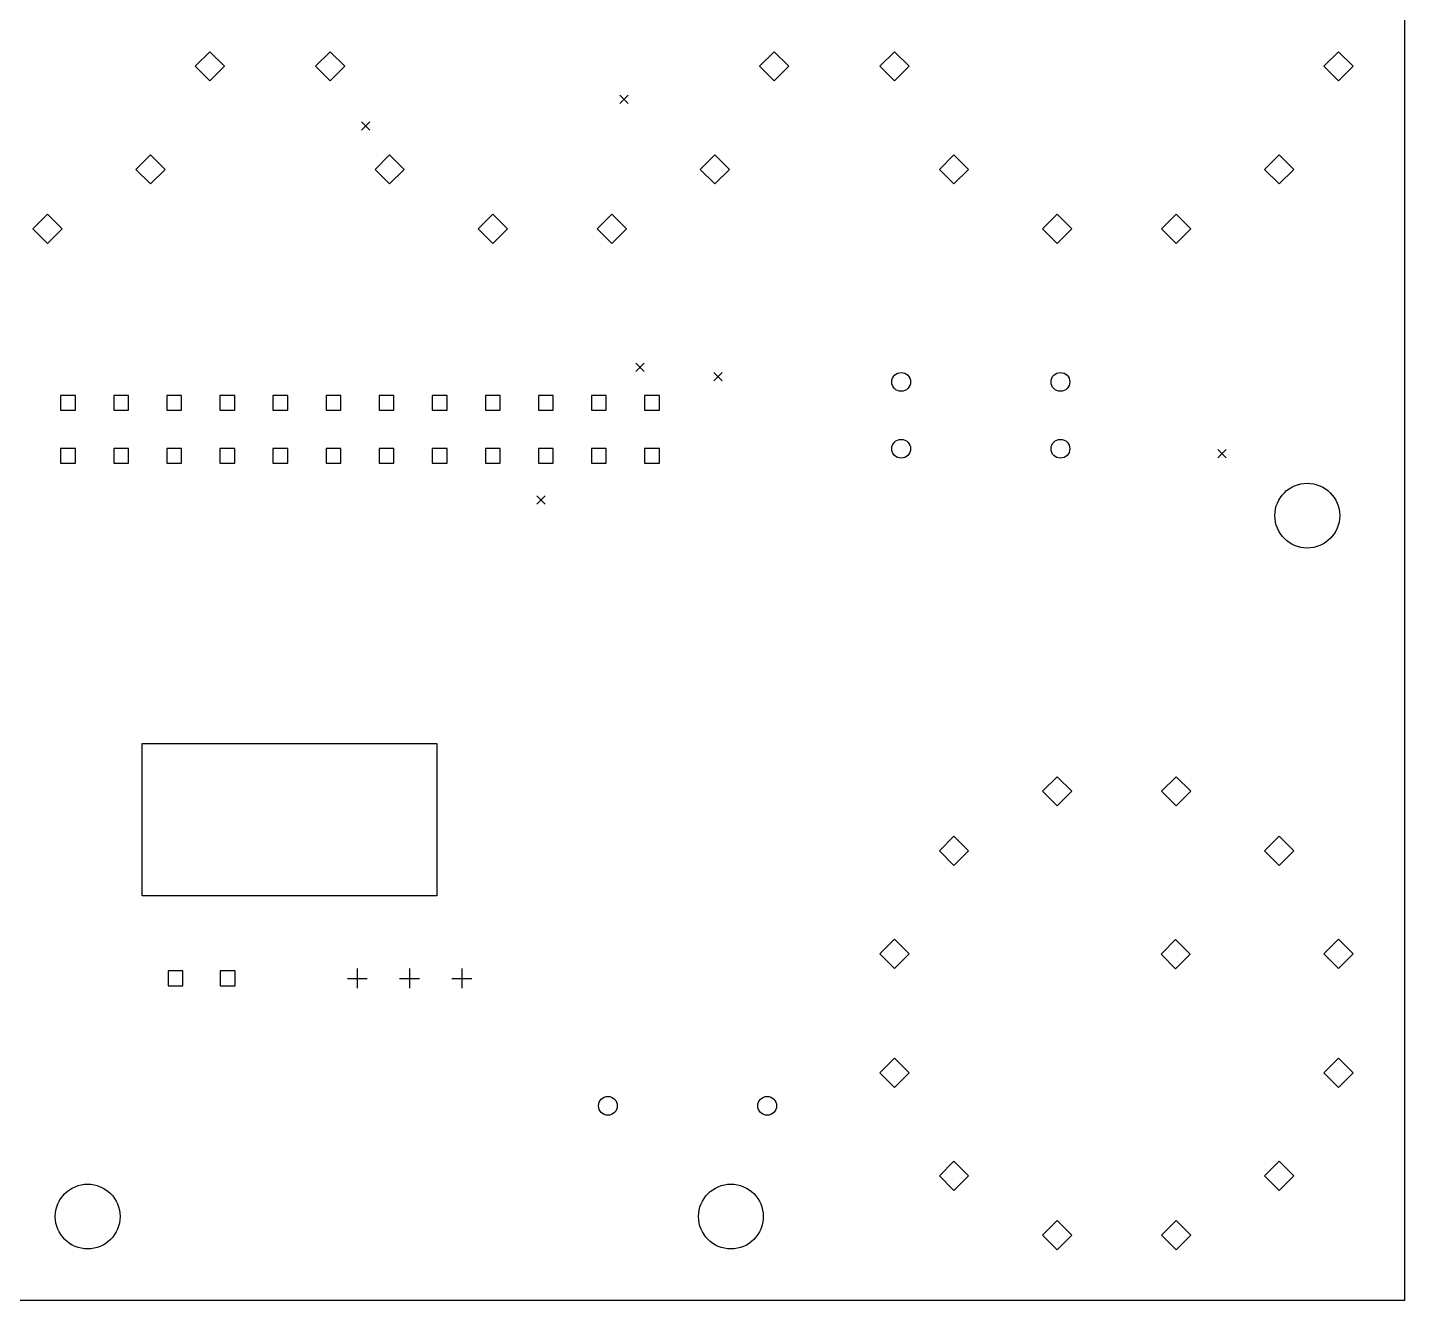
# Model space of a CAD drawing. Extents: x 18 to 145, y -73 to 84.
# Drawn here: x 79.5 to 145.4, y -54.8 to 6.2 of the extents above; entities that cross this region are included whole.
import ezdxf

# ---------------------------------------------------------------- set-up
doc = ezdxf.new("R2010")
doc.units = 0
doc.layers.add('BLACK', color=7, linetype='CONTINUOUS')

msp = doc.modelspace()

# ---------------------------------------------------------------- linework, layer by layer
at = {"layer": 'BLACK', "linetype": 'CONTINUOUS'}
for p, q in [((145.4, 83.6), (145.4, -54.768)), ((88.25, 5.006), (87.55, 4.306)), ((88.95, 4.306), (88.25, 5.006)), ((94, 5.006), (93.3, 4.306)), ((94.7, 4.306), (94, 5.006)), ((115.25, 5.006), (114.55, 4.306)), ((115.95, 4.306), (115.25, 5.006)), ((121, 5.006), (120.3, 4.306)), ((121.7, 4.306), (121, 5.006)), ((142.25, 5.006), (141.55, 4.306)), ((142.95, 4.306), (142.25, 5.006)), ((87.55, 4.306), (88.25, 3.606)), ((88.25, 3.606), (88.95, 4.306)), ((93.3, 4.306), (94, 3.606)), ((94, 3.606), (94.7, 4.306)), ((114.55, 4.306), (115.25, 3.606)), ((115.25, 3.606), (115.95, 4.306)), ((120.3, 4.306), (121, 3.606)), ((121, 3.606), (121.7, 4.306)), ((141.55, 4.306), (142.25, 3.606)), ((142.25, 3.606), (142.95, 4.306)), ((107.8567, 2.9224), (108.2567, 2.5224)), ((108.2567, 2.9224), (107.8567, 2.5224)), ((95.5073, 1.6421), (95.9073, 1.2421)), ((95.9073, 1.6421), (95.5073, 1.2421)), ((85.403, 0.075), (84.703, -0.625)), ((86.103, -0.625), (85.403, 0.075)), ((96.847, 0.075), (96.147, -0.625)), ((97.547, -0.625), (96.847, 0.075)), ((112.403, 0.075), (111.703, -0.625)), ((113.103, -0.625), (112.403, 0.075)), ((123.847, 0.075), (123.147, -0.625)), ((124.547, -0.625), (123.847, 0.075)), ((139.403, 0.075), (138.703, -0.625)), ((140.103, -0.625), (139.403, 0.075)), ((84.703, -0.625), (85.403, -1.325)), ((85.403, -1.325), (86.103, -0.625)), ((96.147, -0.625), (96.847, -1.325)), ((96.847, -1.325), (97.547, -0.625)), ((111.703, -0.625), (112.403, -1.325)), ((112.403, -1.325), (113.103, -0.625)), ((123.147, -0.625), (123.847, -1.325)), ((123.847, -1.325), (124.547, -0.625)), ((138.703, -0.625), (139.403, -1.325)), ((139.403, -1.325), (140.103, -0.625)), ((80.472, -2.772), (79.772, -3.472)), ((81.172, -3.472), (80.472, -2.772)), ((101.778, -2.772), (101.078, -3.472)), ((102.478, -3.472), (101.778, -2.772)), ((107.472, -2.772), (106.772, -3.472)), ((108.172, -3.472), (107.472, -2.772)), ((128.778, -2.772), (128.078, -3.472)), ((129.478, -3.472), (128.778, -2.772)), ((134.472, -2.772), (133.772, -3.472)), ((135.172, -3.472), (134.472, -2.772)), ((79.772, -3.472), (80.472, -4.172)), ((80.472, -4.172), (81.172, -3.472)), ((101.078, -3.472), (101.778, -4.172)), ((101.778, -4.172), (102.478, -3.472)), ((106.772, -3.472), (107.472, -4.172)), ((107.472, -4.172), (108.172, -3.472)), ((128.078, -3.472), (128.778, -4.172)), ((128.778, -4.172), (129.478, -3.472)), ((133.772, -3.472), (134.472, -4.172)), ((134.472, -4.172), (135.172, -3.472)), ((108.6188, -9.9028), (109.0188, -10.3028)), ((109.0188, -9.9028), (108.6188, -10.3028)), ((112.3513, -10.3545), (112.7513, -10.7545)), ((112.7513, -10.3545), (112.3513, -10.7545)), ((81.813557, -11.446443), (81.106443, -11.446443)), ((81.106443, -11.446443), (81.106443, -12.153557)), ((81.813557, -12.153557), (81.813557, -11.446443)), ((84.353557, -11.446443), (83.646443, -11.446443)), ((83.646443, -11.446443), (83.646443, -12.153557)), ((84.353557, -12.153557), (84.353557, -11.446443)), ((86.893557, -11.446443), (86.186443, -11.446443)), ((86.186443, -11.446443), (86.186443, -12.153557)), ((86.893557, -12.153557), (86.893557, -11.446443)), ((89.433557, -11.446443), (88.726443, -11.446443)), ((88.726443, -11.446443), (88.726443, -12.153557)), ((89.433557, -12.153557), (89.433557, -11.446443)), ((91.973557, -11.446443), (91.266443, -11.446443)), ((91.266443, -11.446443), (91.266443, -12.153557)), ((91.973557, -12.153557), (91.973557, -11.446443)), ((94.513557, -11.446443), (93.806443, -11.446443)), ((93.806443, -11.446443), (93.806443, -12.153557)), ((94.513557, -12.153557), (94.513557, -11.446443)), ((97.053557, -11.446443), (96.346443, -11.446443)), ((96.346443, -11.446443), (96.346443, -12.153557)), ((97.053557, -12.153557), (97.053557, -11.446443)), ((99.593557, -11.446443), (98.886443, -11.446443)), ((98.886443, -11.446443), (98.886443, -12.153557)), ((99.593557, -12.153557), (99.593557, -11.446443)), ((102.133557, -11.446443), (101.426443, -11.446443)), ((101.426443, -11.446443), (101.426443, -12.153557)), ((102.133557, -12.153557), (102.133557, -11.446443)), ((104.673557, -11.446443), (103.966443, -11.446443)), ((103.966443, -11.446443), (103.966443, -12.153557)), ((104.673557, -12.153557), (104.673557, -11.446443)), ((107.213557, -11.446443), (106.506443, -11.446443)), ((106.506443, -11.446443), (106.506443, -12.153557)), ((107.213557, -12.153557), (107.213557, -11.446443)), ((109.753557, -11.446443), (109.046443, -11.446443)), ((109.046443, -11.446443), (109.046443, -12.153557)), ((109.753557, -12.153557), (109.753557, -11.446443)), ((81.106443, -12.153557), (81.813557, -12.153557)), ((83.646443, -12.153557), (84.353557, -12.153557)), ((86.186443, -12.153557), (86.893557, -12.153557)), ((88.726443, -12.153557), (89.433557, -12.153557)), ((91.266443, -12.153557), (91.973557, -12.153557)), ((93.806443, -12.153557), (94.513557, -12.153557)), ((96.346443, -12.153557), (97.053557, -12.153557)), ((98.886443, -12.153557), (99.593557, -12.153557)), ((101.426443, -12.153557), (102.133557, -12.153557)), ((103.966443, -12.153557), (104.673557, -12.153557)), ((106.506443, -12.153557), (107.213557, -12.153557)), ((109.046443, -12.153557), (109.753557, -12.153557)), ((81.813557, -13.986443), (81.106443, -13.986443)), ((81.106443, -13.986443), (81.106443, -14.693557)), ((81.813557, -14.693557), (81.813557, -13.986443)), ((84.353557, -13.986443), (83.646443, -13.986443)), ((83.646443, -13.986443), (83.646443, -14.693557)), ((84.353557, -14.693557), (84.353557, -13.986443)), ((86.893557, -13.986443), (86.186443, -13.986443)), ((86.186443, -13.986443), (86.186443, -14.693557)), ((86.893557, -14.693557), (86.893557, -13.986443)), ((89.433557, -13.986443), (88.726443, -13.986443)), ((88.726443, -13.986443), (88.726443, -14.693557)), ((89.433557, -14.693557), (89.433557, -13.986443)), ((91.973557, -13.986443), (91.266443, -13.986443)), ((91.266443, -13.986443), (91.266443, -14.693557)), ((91.973557, -14.693557), (91.973557, -13.986443)), ((94.513557, -13.986443), (93.806443, -13.986443)), ((93.806443, -13.986443), (93.806443, -14.693557)), ((94.513557, -14.693557), (94.513557, -13.986443)), ((97.053557, -13.986443), (96.346443, -13.986443)), ((96.346443, -13.986443), (96.346443, -14.693557)), ((97.053557, -14.693557), (97.053557, -13.986443)), ((99.593557, -13.986443), (98.886443, -13.986443)), ((98.886443, -13.986443), (98.886443, -14.693557)), ((99.593557, -14.693557), (99.593557, -13.986443)), ((102.133557, -13.986443), (101.426443, -13.986443)), ((101.426443, -13.986443), (101.426443, -14.693557)), ((102.133557, -14.693557), (102.133557, -13.986443)), ((104.673557, -13.986443), (103.966443, -13.986443)), ((103.966443, -13.986443), (103.966443, -14.693557)), ((104.673557, -14.693557), (104.673557, -13.986443)), ((107.213557, -13.986443), (106.506443, -13.986443)), ((106.506443, -13.986443), (106.506443, -14.693557)), ((107.213557, -14.693557), (107.213557, -13.986443)), ((109.753557, -13.986443), (109.046443, -13.986443)), ((109.046443, -13.986443), (109.046443, -14.693557)), ((109.753557, -14.693557), (109.753557, -13.986443)), ((136.4715, -14.0373), (136.8715, -14.4373)), ((136.8715, -14.0373), (136.4715, -14.4373)), ((81.106443, -14.693557), (81.813557, -14.693557)), ((83.646443, -14.693557), (84.353557, -14.693557)), ((86.186443, -14.693557), (86.893557, -14.693557)), ((88.726443, -14.693557), (89.433557, -14.693557)), ((91.266443, -14.693557), (91.973557, -14.693557)), ((93.806443, -14.693557), (94.513557, -14.693557)), ((96.346443, -14.693557), (97.053557, -14.693557)), ((98.886443, -14.693557), (99.593557, -14.693557)), ((101.426443, -14.693557), (102.133557, -14.693557)), ((103.966443, -14.693557), (104.673557, -14.693557)), ((106.506443, -14.693557), (107.213557, -14.693557)), ((109.046443, -14.693557), (109.753557, -14.693557)), ((103.8917, -16.2588), (104.2917, -16.6588)), ((104.2917, -16.2588), (103.8917, -16.6588)), ((85, -28.1), (99.1, -28.1)), ((85, -35.4), (85, -28.1)), ((99.1, -28.1), (99.1, -35.4)), ((128.778, -29.697), (128.078, -30.397)), ((129.478, -30.397), (128.778, -29.697)), ((134.472, -29.697), (133.772, -30.397)), ((135.172, -30.397), (134.472, -29.697)), ((128.078, -30.397), (128.778, -31.097)), ((128.778, -31.097), (129.478, -30.397)), ((133.772, -30.397), (134.472, -31.097)), ((134.472, -31.097), (135.172, -30.397)), ((123.847, -32.544), (123.147, -33.244)), ((124.547, -33.244), (123.847, -32.544)), ((139.403, -32.544), (138.703, -33.244)), ((140.103, -33.244), (139.403, -32.544)), ((123.147, -33.244), (123.847, -33.944)), ((123.847, -33.944), (124.547, -33.244)), ((138.703, -33.244), (139.403, -33.944)), ((139.403, -33.944), (140.103, -33.244)), ((99.1, -35.4), (85, -35.4)), ((121, -37.475), (120.3, -38.175)), ((121.7, -38.175), (121, -37.475)), ((134.453, -37.494), (133.753, -38.194)), ((135.153, -38.194), (134.453, -37.494)), ((142.25, -37.475), (141.55, -38.175)), ((142.95, -38.175), (142.25, -37.475)), ((120.3, -38.175), (121, -38.875)), ((121, -38.875), (121.7, -38.175)), ((133.753, -38.194), (134.453, -38.894)), ((134.453, -38.894), (135.153, -38.194)), ((141.55, -38.175), (142.25, -38.875)), ((142.25, -38.875), (142.95, -38.175)), ((86.953557, -38.996443), (86.246443, -38.996443)), ((86.246443, -38.996443), (86.246443, -39.703557)), ((86.953557, -39.703557), (86.953557, -38.996443)), ((89.453557, -38.996443), (88.746443, -38.996443)), ((88.746443, -38.996443), (88.746443, -39.703557)), ((89.453557, -39.703557), (89.453557, -38.996443)), ((94.825, -39.35), (95.775, -39.35)), ((95.3, -38.875), (95.3, -39.825)), ((97.325, -39.35), (98.275, -39.35)), ((97.8, -38.875), (97.8, -39.825)), ((99.825, -39.35), (100.775, -39.35)), ((100.3, -38.875), (100.3, -39.825)), ((86.246443, -39.703557), (86.953557, -39.703557)), ((88.746443, -39.703557), (89.453557, -39.703557)), ((121, -43.169), (120.3, -43.869)), ((121.7, -43.869), (121, -43.169)), ((142.25, -43.169), (141.55, -43.869)), ((142.95, -43.869), (142.25, -43.169)), ((120.3, -43.869), (121, -44.569)), ((121, -44.569), (121.7, -43.869)), ((141.55, -43.869), (142.25, -44.569)), ((142.25, -44.569), (142.95, -43.869)), ((123.847, -48.1), (123.147, -48.8)), ((124.547, -48.8), (123.847, -48.1)), ((139.403, -48.1), (138.703, -48.8)), ((140.103, -48.8), (139.403, -48.1)), ((123.147, -48.8), (123.847, -49.5)), ((123.847, -49.5), (124.547, -48.8)), ((138.703, -48.8), (139.403, -49.5)), ((139.403, -49.5), (140.103, -48.8)), ((128.778, -50.947), (128.078, -51.647)), ((129.478, -51.647), (128.778, -50.947)), ((134.472, -50.947), (133.772, -51.647)), ((135.172, -51.647), (134.472, -50.947)), ((128.078, -51.647), (128.778, -52.347)), ((128.778, -52.347), (129.478, -51.647)), ((133.772, -51.647), (134.472, -52.347)), ((134.472, -52.347), (135.172, -51.647)), ((145.4, -54.768), (19.4, -54.768))]:
    msp.add_line(p, q, dxfattribs=at)
at = {"layer": 'BLACK'}
for centre, radius in [((121.32, -10.8), 0.45), ((128.94, -10.8), 0.45), ((121.32, -14), 0.45), ((128.94, -14), 0.45), ((140.75, -17.2), 1.55), ((107.29, -45.45), 0.45), ((114.91, -45.45), 0.45), ((82.4, -50.75), 1.55), ((113.175, -50.75), 1.55)]:
    msp.add_circle(centre, radius, dxfattribs=at)

doc.saveas('drawing.dxf')
